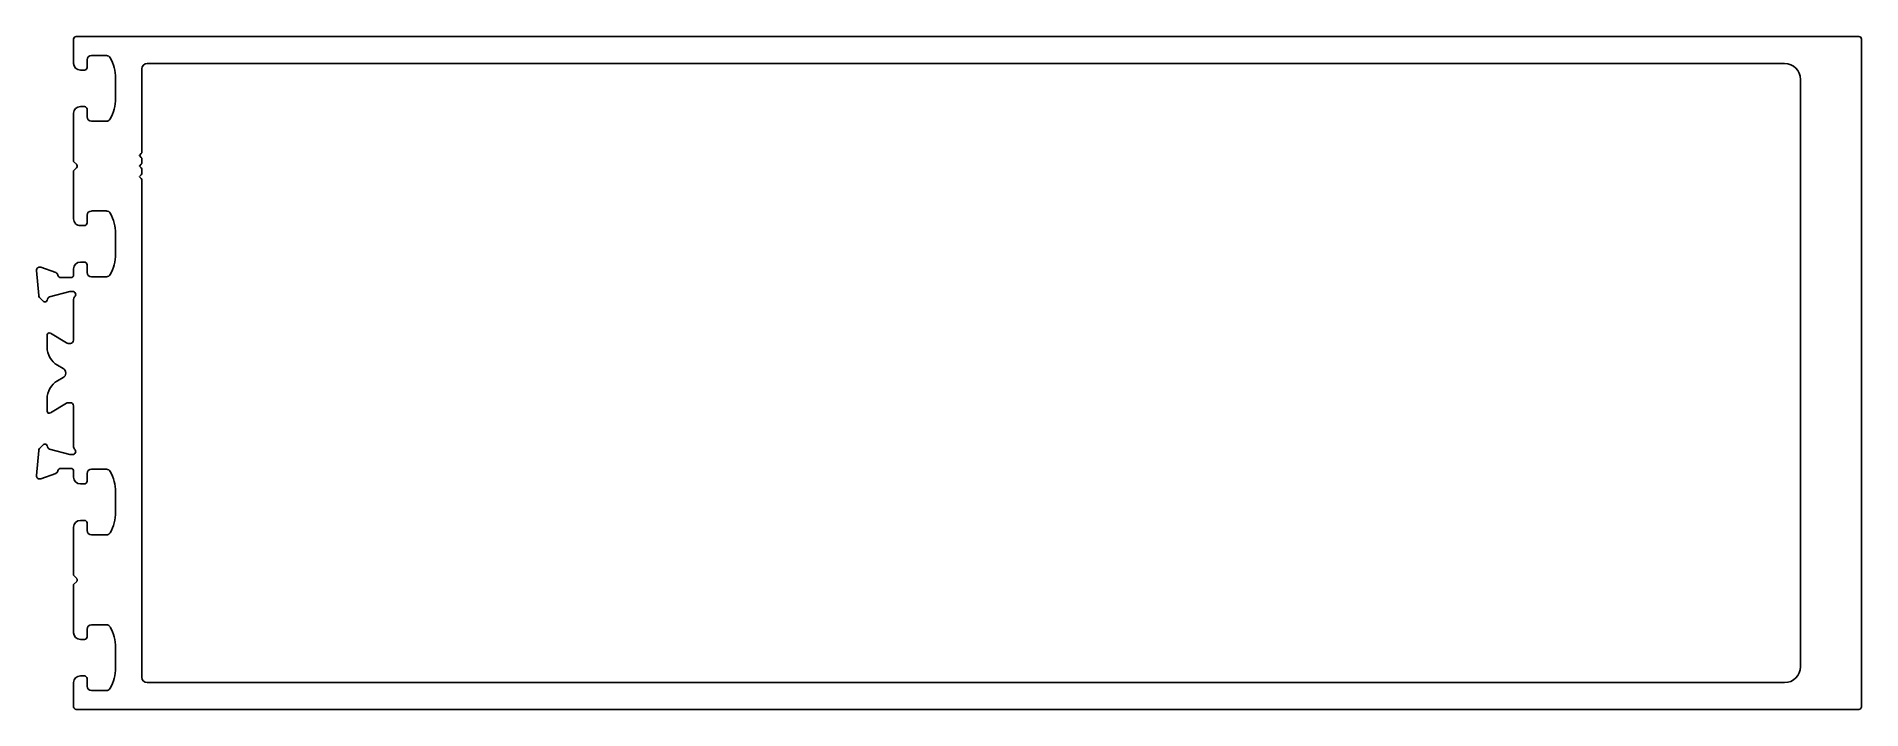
# Model space of a CAD drawing. Extents: x -92 to 81, y 15 to 78.
import ezdxf

# ---------------------------------------------------------------- set-up
doc = ezdxf.new("R2010")
doc.units = 0
doc.layers.get('0').update_dxf_attribs({"linetype": 'CONTINUOUS'})

msp = doc.modelspace()

# ---------------------------------------------------------------- linework, layer by layer
for p, q in [((-88.21, 77.78), (-88.21, 75.5)), ((80.29, 78.03), (-87.95, 78.03)), ((80.54, 14.79), (80.54, 77.78)), ((-86.94, 75.11), (-86.94, 75.83)), ((-86.53, 76.24), (-85.1, 76.24)), ((-87.57, 74.86), (-87.19, 74.86)), ((-84.25, 74.1), (-84.25, 72.18)), ((-81.76, 74.99), (-81.76, 67.16)), ((70.99, 75.49), (-81.26, 75.49)), ((73.29, 75.49), (70.99, 75.49)), ((74.79, 46.66), (74.79, 73.99)), ((-88.21, 70.79), (-88.21, 66.24)), ((-87.19, 71.42), (-87.57, 71.42)), ((-86.94, 70.45), (-86.94, 71.17)), ((-85.1, 70.04), (-86.53, 70.04)), ((-88.21, 66.24), (-87.91, 65.95)), ((-87.91, 65.66), (-88.21, 65.37)), ((-81.83, 66.98), (-82, 66.81)), ((-82, 66.8), (-81.83, 66.63)), ((-81.83, 65.98), (-82, 65.81)), ((-82, 65.8), (-81.83, 65.63)), ((-81.76, 66.45), (-81.76, 66.16)), ((-81.76, 66.16), (-81.76, 66.45)), ((-81.76, 66.45), (-81.76, 66.16)), ((-81.76, 66.16), (-81.76, 66.45)), ((-81.76, 66.45), (-81.76, 66.16)), ((-88.21, 65.37), (-88.21, 60.82)), ((-81.83, 64.98), (-82, 64.81)), ((-82, 64.8), (-81.83, 64.63)), ((-81.76, 65.45), (-81.76, 65.16)), ((-81.76, 64.45), (-81.76, 17.57)), ((-86.94, 60.44), (-86.94, 61.16)), ((-86.53, 61.57), (-85.1, 61.57)), ((-87.57, 60.19), (-87.19, 60.19)), ((-84.25, 59.43), (-84.25, 57.5)), ((-91.71, 55.96), (-91.5, 53.59)), ((-89.89, 55.75), (-91.3, 56.26)), ((-88.46, 55.28), (-89.41, 55.28)), ((-88.21, 56.11), (-88.21, 55.53)), ((-87.19, 56.75), (-87.57, 56.75)), ((-86.94, 55.77), (-86.94, 56.5)), ((-85.1, 55.37), (-86.53, 55.37)), ((-91.41, 53.4), (-91.05, 53.04)), ((-90.47, 53.46), (-88.55, 53.97)), ((-88.47, 53.98), (-88.31, 53.98)), ((-90.71, 53.13), (-90.68, 53.24)), ((-88.21, 53.23), (-88.21, 49.38)), ((-88.88, 49.13), (-90.4, 50.05)), ((-90.71, 49.88), (-90.71, 48.74)), ((-88.51, 49.08), (-88.73, 49.08)), ((-89.71, 47.01), (-89.19, 46.72)), ((74.79, 18.57), (74.79, 46.66)), ((-89.19, 45.85), (-89.71, 45.55)), ((-90.71, 43.82), (-90.71, 42.68)), ((-90.4, 42.51), (-88.88, 43.44)), ((-88.73, 43.48), (-88.51, 43.48)), ((-88.21, 43.18), (-88.21, 39.33)), ((-91.5, 38.97), (-91.71, 36.61)), ((-91.05, 39.52), (-91.41, 39.16)), ((-90.68, 39.32), (-90.71, 39.43)), ((-88.55, 38.59), (-90.47, 39.11)), ((-88.31, 38.58), (-88.47, 38.58)), ((-91.3, 36.3), (-89.89, 36.81)), ((-89.41, 37.28), (-88.46, 37.28)), ((-88.21, 37.03), (-88.21, 36.45)), ((-86.94, 36.07), (-86.94, 36.79)), ((-86.53, 37.2), (-85.1, 37.2)), ((-87.57, 35.82), (-87.19, 35.82)), ((-84.25, 35.06), (-84.25, 33.14)), ((-88.21, 31.74), (-88.21, 27.2)), ((-87.19, 32.38), (-87.57, 32.38)), ((-86.94, 31.41), (-86.94, 32.13)), ((-85.1, 31), (-86.53, 31)), ((-88.21, 27.2), (-87.91, 26.9)), ((-87.91, 26.62), (-88.21, 26.32)), ((-88.21, 26.32), (-88.21, 21.78)), ((-86.53, 22.52), (-85.1, 22.52)), ((-87.57, 21.14), (-87.19, 21.14)), ((-86.94, 21.39), (-86.94, 22.12)), ((-84.25, 20.38), (-84.25, 18.46)), ((-87.19, 17.7), (-87.57, 17.7)), ((-86.94, 16.73), (-86.94, 17.45)), ((-88.21, 17.07), (-88.21, 14.79)), ((-85.1, 16.32), (-86.53, 16.32)), ((-81.26, 17.07), (70.99, 17.07)), ((70.99, 17.07), (73.29, 17.07)), ((-87.95, 14.53), (80.29, 14.53))]:
    msp.add_line(p, q)
for centre, radius, start, end in [((-87.95, 77.78), 0.254, 90, 180), ((80.29, 77.78), 0.254, 0, 90), ((-86.53, 75.83), 0.406, 90, 180), ((-85.1, 75.83), 0.406, 29.1597, 89.9996), ((-88.21, 74.1), 3.96, 359.9999, 29.16), ((-87.57, 75.5), 0.635, 180, 270), ((-87.19, 75.11), 0.25, 270, 0), ((-81.26, 74.99), 0.5, 90, 180), ((73.29, 73.99), 1.5, 0, 90), ((-87.57, 70.79), 0.635, 90, 180), ((-87.19, 71.17), 0.25, 360, 90), ((-88.21, 72.18), 3.96, 330.8408, 0.0004), ((-86.53, 70.45), 0.406, 180, 270), ((-85.1, 70.45), 0.406, 269.9984, 330.8387), ((-88.06, 65.8), 0.203, 315, 45), ((-81.99, 66.8), 0.008, 135, 225), ((-81.99, 65.8), 0.008, 135, 225), ((-82.01, 67.16), 0.25, 315, 360), ((-82.01, 66.45), 0.25, 0, 45), ((-82.01, 66.16), 0.25, 315, 360), ((-82.01, 65.45), 0.25, 360, 45), ((-81.99, 64.8), 0.008, 135, 225), ((-82.01, 65.16), 0.25, 315, 360), ((-82.01, 64.45), 0.25, 360, 45), ((-87.57, 60.82), 0.635, 180, 270.0001), ((-87.19, 60.44), 0.25, 270, 0), ((-86.53, 61.16), 0.406, 90, 180), ((-85.1, 61.16), 0.406, 29.1597, 89.9996), ((-88.21, 59.43), 3.96, 359.9999, 29.16), ((-88.21, 57.5), 3.96, 330.8408, 0.0004), ((-91.41, 55.98), 0.3, 70, 185), ((-90, 55.47), 0.3, 10.9043, 70), ((-89.41, 55.58), 0.3, 190.9043, 270), ((-88.46, 55.53), 0.25, 270, 360), ((-87.57, 56.11), 0.635, 90, 180), ((-87.19, 56.5), 0.25, 360, 90), ((-86.53, 55.77), 0.406, 180, 270), ((-85.1, 55.77), 0.406, 269.9984, 330.8387), ((-91.2, 53.62), 0.3, 185, 225), ((-90.39, 53.17), 0.3, 105, 165), ((-88.47, 53.68), 0.3, 90, 105), ((-88.31, 53.68), 0.3, 311.8103, 90), ((-87.91, 53.23), 0.3, 131.8103, 180), ((-90.91, 53.18), 0.2, 225, 345), ((-90.51, 49.88), 0.2, 58.6, 180), ((-88.71, 48.74), 2, 180, 240), ((-88.73, 49.38), 0.3, 238.6, 270), ((-88.51, 49.38), 0.3, 270, 0), ((-89.44, 46.28), 0.5, 300, 60), ((-88.71, 43.82), 2, 120, 180), ((-88.73, 43.18), 0.3, 90, 121.4), ((-88.51, 43.18), 0.3, 0, 90), ((-90.51, 42.68), 0.2, 180, 301.4), ((-91.2, 38.95), 0.3, 135, 175), ((-90.91, 39.38), 0.2, 15, 135), ((-90.39, 39.4), 0.3, 195, 255), ((-88.47, 38.88), 0.3, 255, 270), ((-88.31, 38.88), 0.3, 270, 48.1897), ((-87.91, 39.33), 0.3, 180, 228.1897), ((-91.41, 36.58), 0.3, 175, 290), ((-90, 37.1), 0.3, 290, 349.0957), ((-89.41, 36.98), 0.3, 90, 169.0957), ((-88.46, 37.03), 0.25, 0, 90), ((-87.57, 36.45), 0.635, 180, 270), ((-86.53, 36.79), 0.406, 90, 180), ((-85.1, 36.79), 0.406, 29.1613, 90.0016), ((-88.21, 35.06), 3.96, 359.9996, 29.1592), ((-87.19, 36.07), 0.25, 270, 0), ((-88.21, 33.14), 3.96, 330.84, 0.0001), ((-87.57, 31.74), 0.635, 90, 180), ((-87.19, 32.13), 0.25, 360, 90), ((-86.53, 31.41), 0.406, 180, 270), ((-85.1, 31.41), 0.406, 270.0004, 330.8403), ((-88.06, 26.76), 0.203, 315, 45), ((-86.53, 22.12), 0.406, 90, 180), ((-85.1, 22.12), 0.406, 29.1613, 90.0016), ((-87.57, 21.78), 0.635, 180, 270), ((-87.19, 21.39), 0.25, 270, 0), ((-88.21, 20.38), 3.96, 359.9996, 29.1592), ((-87.57, 17.07), 0.635, 90, 180), ((-87.19, 17.45), 0.25, 360, 90), ((-88.21, 18.46), 3.96, 330.84, 0.0001), ((-81.26, 17.57), 0.5, 180, 270), ((73.29, 18.57), 1.5, 270, 0), ((-86.53, 16.73), 0.406, 180, 270), ((-85.1, 16.73), 0.406, 270.0004, 330.8403), ((-87.95, 14.79), 0.254, 180, 270), ((80.29, 14.79), 0.254, 270, 360)]:
    msp.add_arc(centre, radius, start, end)

doc.saveas('drawing.dxf')
